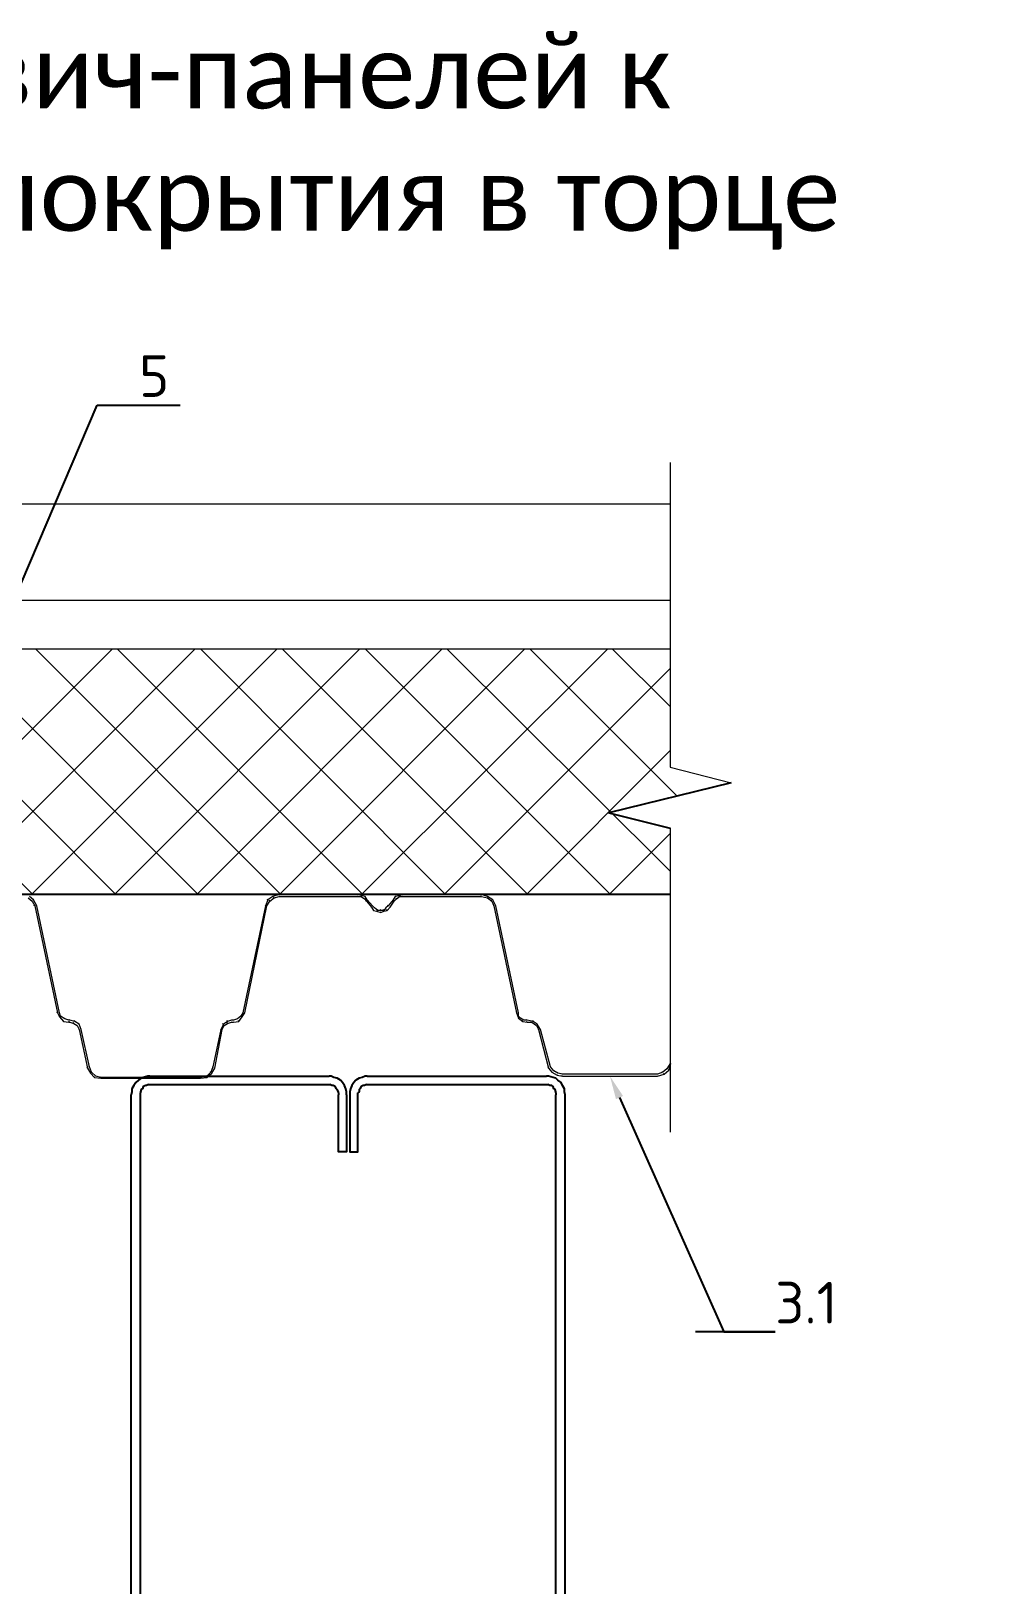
# Model space of a CAD drawing. Header units: millimetres. Extents: x -3689 to 2883575, y -702957 to -604547.
# Drawn here: x 2873926 to 2874320, y -662365 to -661730 of the extents above; entities that cross this region are included whole.
import ezdxf
from ezdxf import colors
from ezdxf.entities.mleader import LeaderData, LeaderLine
from ezdxf.math import Vec2, Vec3

# ---------------------------------------------------------------- set-up
doc = ezdxf.new("R2010")
doc.units = ezdxf.units.MM
doc.layers.add('A-DOOR-IDEN', color=12, linetype='Continuous')
doc.layers.add('A-FLOR-IDEN', color=14, linetype='Continuous')
doc.styles.add('Calibri', font='calibri.ttf')
doc.styles.add('ЕСКД', font='isocpeur.ttf')

msp = doc.modelspace()

# ---------------------------------------------------------------- linework, layer by layer
at = {"color": 7, "linetype": 'Continuous', "lineweight": 20, "true_color": 0x000007}
for points in [[(2874186.8662, -661906.4103), (2874186.8662, -662030.8388), (2874211.8512, -662037.2919), (2874161.8812, -662049.5362), (2874186.8662, -662055.8238), (2874186.8662, -662165.1951), (2874186.8662, -662179.9214)], [(2873926.2613, -662082.6288), (2873826.3214, -661982.5235), (2873826.3214, -661982.5235)], [(2873858.9177, -662082.6288), (2873959.023, -661982.5235), (2873959.023, -661982.5235)], [(2873960.1813, -662082.6288), (2873860.2414, -661982.5235), (2873860.2414, -661982.5235)], [(2873892.8377, -662082.6288), (2873992.7776, -661982.5235), (2873992.7776, -661982.5235)], [(2873993.7704, -662082.6288), (2873893.665, -661982.5235), (2873893.665, -661982.5235)], [(2873926.2613, -662082.6288), (2874026.3667, -661982.5235), (2874026.3667, -661982.5235)], [(2874027.5249, -662082.6288), (2873927.585, -661982.5235), (2873927.585, -661982.5235)], [(2873960.1813, -662082.6288), (2874060.1212, -661982.5235), (2874060.1212, -661982.5235)], [(2874061.114, -662082.6288), (2873961.0086, -661982.5235), (2873961.0086, -661982.5235)], [(2873993.7704, -662082.6288), (2874093.7103, -661982.5235), (2874093.7103, -661982.5235)], [(2874094.8685, -662082.6288), (2873994.9286, -661982.5235), (2873994.9286, -661982.5235)], [(2874027.5249, -662082.6288), (2874127.4648, -661982.5235), (2874127.4648, -661982.5235)], [(2874128.4576, -662082.6288), (2874028.3522, -661982.5235), (2874028.3522, -661982.5235)], [(2874061.114, -662082.6288), (2874161.3849, -661982.5235), (2874161.3849, -661982.5235)], [(2874162.2122, -662082.6288), (2874062.2722, -661982.5235), (2874062.2722, -661982.5235)], [(2874024.5466, -662083.7871), (2874024.3811, -662083.6216), (2874024.3811, -662083.6216)], [(2874025.043, -662084.2835), (2874024.8775, -662084.118), (2874024.8775, -662084.118)], [(2874027.194, -662082.9598), (2874027.0285, -662082.7943), (2874027.0285, -662082.7943)], [(2874027.194, -662083.7871), (2874027.0285, -662083.6216), (2874027.0285, -662083.6216)], [(2874059.2939, -662082.9598), (2874059.1284, -662082.7943), (2874059.1284, -662082.7943)], [(2874059.2939, -662083.7871), (2874059.1284, -662083.6216), (2874059.1284, -662083.6216)], [(2874060.6176, -662083.7871), (2874060.4521, -662083.6216), (2874060.4521, -662083.6216)], [(2874061.114, -662083.4562), (2874060.7831, -662083.2907), (2874060.7831, -662083.2907)], [(2874061.9413, -662084.6144), (2874061.7759, -662084.4489), (2874061.7759, -662084.4489)], [(2874062.2722, -662083.7871), (2874062.1068, -662083.6216), (2874062.1068, -662083.6216)], [(2874074.5165, -662083.7871), (2874074.3511, -662083.6216), (2874074.3511, -662083.6216)], [(2874075.0129, -662084.6144), (2874074.8475, -662084.4489), (2874074.8475, -662084.4489)], [(2874076.3366, -662083.4562), (2874076.1712, -662083.2907), (2874076.1712, -662083.2907)], [(2874076.3366, -662083.7871), (2874076.1712, -662083.6216), (2874076.1712, -662083.6216)], [(2874077.4949, -662082.9598), (2874077.3294, -662082.7943), (2874077.3294, -662082.7943)], [(2874077.4949, -662083.7871), (2874077.3294, -662083.6216), (2874077.3294, -662083.6216)], [(2874109.7603, -662082.9598), (2874109.5948, -662082.7943), (2874109.5948, -662082.7943)], [(2874109.7603, -662083.7871), (2874109.5948, -662083.6216), (2874109.5948, -662083.6216)], [(2874112.2422, -662083.7871), (2874112.0767, -662083.6216), (2874112.0767, -662083.6216)], [(2874112.2422, -662084.2835), (2874112.0767, -662084.118), (2874112.0767, -662084.118)], [(2873926.2613, -662085.6072), (2873926.0958, -662085.2763), (2873926.0958, -662085.2763)], [(2873926.7577, -662085.1108), (2873926.5922, -662084.9453), (2873926.5922, -662084.9453)], [(2873927.2541, -662087.5928), (2873926.9231, -662087.4273), (2873926.9231, -662087.4273)], [(2873928.0814, -662087.5928), (2873927.9159, -662087.4273), (2873927.9159, -662087.4273)], [(2874021.5682, -662087.5928), (2874021.4028, -662087.4273), (2874021.4028, -662087.4273)], [(2874022.0646, -662087.5928), (2874021.8992, -662087.4273), (2874021.8992, -662087.4273)], [(2874022.561, -662085.1108), (2874022.2301, -662084.9453), (2874022.2301, -662084.9453)], [(2874023.3883, -662085.6072), (2874023.2229, -662085.2763), (2874023.2229, -662085.2763)], [(2874062.7686, -662085.6072), (2874062.6032, -662085.2763), (2874062.6032, -662085.2763)], [(2874063.0996, -662085.1108), (2874062.9341, -662084.9453), (2874062.9341, -662084.9453)], [(2874064.9197, -662088.0891), (2874064.5887, -662087.9237), (2874064.5887, -662087.9237)], [(2874065.2506, -662087.5928), (2874065.0851, -662087.4273), (2874065.0851, -662087.4273)], [(2874065.747, -662089.4129), (2874065.5815, -662089.0819), (2874065.5815, -662089.0819)], [(2874066.0779, -662088.4201), (2874065.9124, -662088.2546), (2874065.9124, -662088.2546)], [(2874066.9052, -662089.7438), (2874066.7398, -662089.5783), (2874066.7398, -662089.5783)], [(2874067.4016, -662089.4129), (2874067.2361, -662089.0819), (2874067.2361, -662089.0819)], [(2874068.7253, -662089.4129), (2874068.3944, -662089.0819), (2874068.3944, -662089.0819)], [(2874068.7253, -662090.2402), (2874068.3944, -662090.0747), (2874068.3944, -662090.0747)], [(2874069.8836, -662089.4129), (2874069.7181, -662089.0819), (2874069.7181, -662089.0819)], [(2874069.8836, -662089.7438), (2874069.7181, -662089.5783), (2874069.7181, -662089.5783)], [(2874070.7109, -662088.4201), (2874070.5454, -662088.2546), (2874070.5454, -662088.2546)], [(2874071.2073, -662089.4129), (2874071.0418, -662089.0819), (2874071.0418, -662089.0819)], [(2874071.7037, -662087.5928), (2874071.3727, -662087.4273), (2874071.3727, -662087.4273)], [(2874072.531, -662088.0891), (2874072.3655, -662087.9237), (2874072.3655, -662087.9237)], [(2874073.6892, -662085.1108), (2874073.5238, -662084.9453), (2874073.5238, -662084.9453)], [(2874074.1856, -662085.6072), (2874074.0202, -662085.2763), (2874074.0202, -662085.2763)], [(2874114.0623, -662085.6072), (2874113.7314, -662085.2763), (2874113.7314, -662085.2763)], [(2874114.3932, -662085.1108), (2874114.2278, -662084.9453), (2874114.2278, -662084.9453)], [(2874114.8896, -662087.5928), (2874114.7242, -662087.4273), (2874114.7242, -662087.4273)], [(2874115.7169, -662087.5928), (2874115.5515, -662087.4273), (2874115.5515, -662087.4273)], [(2873936.52, -662131.2751), (2873936.3546, -662131.1096), (2873936.3546, -662131.1096)], [(2873937.3473, -662131.2751), (2873937.1819, -662131.1096), (2873937.1819, -662131.1096)], [(2873937.3473, -662132.9297), (2873937.1819, -662132.7643), (2873937.1819, -662132.7643)], [(2873937.8437, -662132.5988), (2873937.5128, -662132.4334), (2873937.5128, -662132.4334)], [(2873939.002, -662134.7498), (2873938.8365, -662134.4189), (2873938.8365, -662134.4189)], [(2873939.4984, -662133.7571), (2873939.3329, -662133.5916), (2873939.3329, -662133.5916)], [(2873941.153, -662134.2534), (2873940.9875, -662134.088), (2873940.9875, -662134.088)], [(2873941.153, -662135.0808), (2873940.9875, -662134.9153), (2873940.9875, -662134.9153)], [(2873941.6494, -662134.2534), (2873941.3185, -662134.088), (2873941.3185, -662134.088)], [(2873941.6494, -662135.0808), (2873941.3185, -662134.9153), (2873941.3185, -662134.9153)], [(2873943.304, -662135.5772), (2873943.1386, -662135.2462), (2873943.1386, -662135.2462)], [(2873943.6349, -662134.7498), (2873943.4695, -662134.4189), (2873943.4695, -662134.4189)], [(2874006.0147, -662134.7498), (2874005.8492, -662134.4189), (2874005.8492, -662134.4189)], [(2874006.0147, -662135.5772), (2874005.8492, -662135.2462), (2874005.8492, -662135.2462)], [(2874007.6693, -662134.2534), (2874007.5038, -662134.088), (2874007.5038, -662134.088)], [(2874007.6693, -662135.0808), (2874007.5038, -662134.9153), (2874007.5038, -662134.9153)], [(2874008.4966, -662134.2534), (2874008.3312, -662134.088), (2874008.3312, -662134.088)], [(2874008.4966, -662135.0808), (2874008.3312, -662134.9153), (2874008.3312, -662134.9153)], [(2874010.1513, -662133.7571), (2874009.9858, -662133.5916), (2874009.9858, -662133.5916)], [(2874010.6476, -662134.7498), (2874010.4822, -662134.4189), (2874010.4822, -662134.4189)], [(2874011.475, -662132.5988), (2874011.3095, -662132.4334), (2874011.3095, -662132.4334)], [(2874011.9714, -662132.9297), (2874011.6404, -662132.7643), (2874011.6404, -662132.7643)], [(2874012.3023, -662131.2751), (2874012.1368, -662131.1096), (2874012.1368, -662131.1096)], [(2874013.1296, -662131.2751), (2874012.9641, -662131.1096), (2874012.9641, -662131.1096)], [(2874124.1556, -662131.2751), (2874123.9901, -662131.1096), (2874123.9901, -662131.1096)], [(2874124.9829, -662131.2751), (2874124.8174, -662131.1096), (2874124.8174, -662131.1096)], [(2874124.9829, -662132.5988), (2874124.8174, -662132.4334), (2874124.8174, -662132.4334)], [(2874124.9829, -662133.4261), (2874124.8174, -662133.2607), (2874124.8174, -662133.2607)], [(2874125.8102, -662133.4261), (2874125.6447, -662133.2607), (2874125.6447, -662133.2607)], [(2874126.6375, -662134.7498), (2874126.4721, -662134.4189), (2874126.4721, -662134.4189)], [(2874127.1339, -662134.2534), (2874126.9685, -662134.088), (2874126.9685, -662134.088)], [(2874128.4576, -662134.2534), (2874128.1267, -662134.088), (2874128.1267, -662134.088)], [(2874128.4576, -662135.0808), (2874128.1267, -662134.9153), (2874128.1267, -662134.9153)], [(2874130.4432, -662135.0808), (2874130.2777, -662134.9153), (2874130.2777, -662134.9153)], [(2874130.9396, -662134.7498), (2874130.7741, -662134.4189), (2874130.7741, -662134.4189)], [(2873944.6277, -662136.4045), (2873944.2968, -662136.239), (2873944.2968, -662136.239)], [(2873945.455, -662135.9081), (2873945.2896, -662135.7426), (2873945.2896, -662135.7426)], [(2873945.455, -662138.0591), (2873945.2896, -662137.8936), (2873945.2896, -662137.8936)], [(2873946.2824, -662138.0591), (2873946.1169, -662137.8936), (2873946.1169, -662137.8936)], [(2874003.3673, -662138.0591), (2874003.2018, -662137.8936), (2874003.2018, -662137.8936)], [(2874003.8636, -662138.0591), (2874003.6982, -662137.8936), (2874003.6982, -662137.8936)], [(2874004.36, -662135.9081), (2874004.0291, -662135.7426), (2874004.0291, -662135.7426)], [(2874004.691, -662136.4045), (2874004.5255, -662136.239), (2874004.5255, -662136.239)], [(2874132.2633, -662136.4045), (2874131.9324, -662136.239), (2874131.9324, -662136.239)], [(2874132.5942, -662135.9081), (2874132.4288, -662135.7426), (2874132.4288, -662135.7426)], [(2874133.0906, -662138.0591), (2874132.9251, -662137.8936), (2874132.9251, -662137.8936)], [(2874133.9179, -662138.0591), (2874133.7525, -662137.8936), (2874133.7525, -662137.8936)], [(2873948.7643, -662153.7781), (2873948.5988, -662153.6127), (2873948.5988, -662153.6127)], [(2873949.5916, -662153.2817), (2873949.4262, -662153.1163), (2873949.4262, -662153.1163)], [(2874000.058, -662153.2817), (2873999.8925, -662153.1163), (2873999.8925, -662153.1163)], [(2874000.8853, -662153.7781), (2874000.7198, -662153.6127), (2874000.7198, -662153.6127)], [(2874137.2272, -662153.7781), (2874137.0617, -662153.6127), (2874137.0617, -662153.6127)], [(2874138.0545, -662153.2817), (2874137.889, -662153.1163), (2874137.889, -662153.1163)], [(2874185.5425, -662154.1091), (2874185.3771, -662153.9436), (2874185.3771, -662153.9436)], [(2874186.3698, -662154.6055), (2874186.2044, -662154.44), (2874186.2044, -662154.44)], [(2874186.8662, -662151.958), (2874186.7008, -662151.7926), (2874186.7008, -662151.7926)], [(2874187.1972, -662151.958), (2874187.0317, -662151.7926), (2874187.0317, -662151.7926)], [(2873950.088, -662155.9292), (2873949.9226, -662155.5982), (2873949.9226, -662155.5982)], [(2873950.4189, -662155.4328), (2873950.2535, -662155.2673), (2873950.2535, -662155.2673)], [(2873951.7427, -662157.5838), (2873951.5772, -662157.4183), (2873951.5772, -662157.4183)], [(2873952.239, -662157.0874), (2873951.9081, -662156.9219), (2873951.9081, -662156.9219)], [(2873954.2246, -662157.5838), (2873954.0591, -662157.4183), (2873954.0591, -662157.4183)], [(2873954.2246, -662157.9147), (2873954.0591, -662157.7493), (2873954.0591, -662157.7493)], [(2873994.9286, -662157.5838), (2873994.7632, -662157.4183), (2873994.7632, -662157.4183)], [(2873994.9286, -662157.9147), (2873994.7632, -662157.7493), (2873994.7632, -662157.7493)], [(2873997.576, -662157.0874), (2873997.2451, -662156.9219), (2873997.2451, -662156.9219)], [(2873997.576, -662157.5838), (2873997.2451, -662157.4183), (2873997.2451, -662157.4183)], [(2873999.2307, -662155.4328), (2873999.0652, -662155.2673), (2873999.0652, -662155.2673)], [(2873999.5616, -662155.9292), (2873999.3961, -662155.5982), (2873999.3961, -662155.5982)], [(2874138.5509, -662155.4328), (2874138.3854, -662155.2673), (2874138.3854, -662155.2673)], [(2874139.3782, -662154.9364), (2874139.2128, -662154.7709), (2874139.2128, -662154.7709)], [(2874140.7019, -662156.7565), (2874140.5365, -662156.4256), (2874140.5365, -662156.4256)], [(2874141.0329, -662155.9292), (2874140.8674, -662155.5982), (2874140.8674, -662155.5982)], [(2874142.8529, -662156.2601), (2874142.522, -662156.0946), (2874142.522, -662156.0946)], [(2874142.8529, -662157.0874), (2874142.522, -662156.9219), (2874142.522, -662156.9219)], [(2874181.7369, -662156.2601), (2874181.5714, -662156.0946), (2874181.5714, -662156.0946)], [(2874181.7369, -662157.0874), (2874181.5714, -662156.9219), (2874181.5714, -662156.9219)], [(2874183.8879, -662155.4328), (2874183.7224, -662155.2673), (2874183.7224, -662155.2673)], [(2874184.3843, -662156.2601), (2874184.0534, -662156.0946), (2874184.0534, -662156.0946)]]:
    msp.add_lwpolyline(points, dxfattribs=at)
at = {"color": 7, "linetype": 'Continuous', "lineweight": 20}
for points in [[(2873420.1086, -661923.2875), (2874186.8662, -661923.2875)], [(2873420.1086, -661962.6678), (2874186.8662, -661962.6678)], [(2873420.1086, -661982.5235), (2874186.8662, -661982.5235)], [(2874186.8662, -662073.3934), (2874095.6959, -661982.5235), (2874095.6959, -661982.5235)], [(2874189.79, -662042.6976), (2874129.6159, -661982.5235), (2874129.6159, -661982.5235)], [(2874186.8662, -662006.1161), (2874163.205, -661982.5235), (2874163.205, -661982.5235)], [(2874094.8685, -662082.6288), (2874186.8662, -661990.6312)], [(2874128.4576, -662082.6288), (2874186.8662, -662024.115)], [(2874162.2122, -662082.6288), (2874186.8662, -662057.9748)], [(2873420.1086, -662082.6288), (2874186.8662, -662082.6288)], [(2873420.1086, -662082.9598), (2874186.8662, -662082.9598)], [(2873924.6066, -662084.2835), (2873926.2613, -662085.6072), (2873927.2541, -662087.5928), (2873936.52, -662131.2751), (2873937.3473, -662132.9297), (2873939.002, -662134.7498), (2873941.153, -662135.0808), (2873941.6494, -662135.0808), (2873943.304, -662135.5772), (2873944.6277, -662136.4045), (2873945.455, -662138.0591), (2873948.7643, -662153.7781), (2873950.088, -662155.9292), (2873951.7427, -662157.5838), (2873954.2246, -662157.9147), (2873994.9286, -662157.9147), (2873997.576, -662157.5838), (2873999.5616, -662155.9292), (2874000.8853, -662153.7781), (2874003.8636, -662138.0591), (2874004.691, -662136.4045), (2874006.0147, -662135.5772), (2874007.6693, -662135.0808), (2874008.4966, -662135.0808), (2874010.6476, -662134.7498), (2874011.9714, -662132.9297), (2874013.1296, -662131.2751), (2874022.0646, -662087.5928), (2874023.3883, -662085.6072), (2874025.043, -662084.2835), (2874027.194, -662083.7871), (2874059.2939, -662083.7871), (2874060.6176, -662083.7871), (2874061.9413, -662084.6144), (2874062.7686, -662085.6072), (2874064.9197, -662088.0891), (2874065.747, -662089.4129), (2874066.9052, -662089.7438), (2874068.7253, -662090.2402), (2874069.8836, -662089.7438), (2874071.2073, -662089.4129), (2874072.531, -662088.0891), (2874074.1856, -662085.6072), (2874075.0129, -662084.6144), (2874076.3366, -662083.7871), (2874077.4949, -662083.7871), (2874109.7603, -662083.7871), (2874112.2422, -662084.2835), (2874114.0623, -662085.6072), (2874114.8896, -662087.5928), (2874124.1556, -662131.2751), (2874124.9829, -662133.4261), (2874126.6375, -662134.7498), (2874128.4576, -662135.0808), (2874130.4432, -662135.0808), (2874132.2633, -662136.4045), (2874133.0906, -662138.0591), (2874137.2272, -662153.7781), (2874138.5509, -662155.4328), (2874140.7019, -662156.7565), (2874142.8529, -662157.0874), (2874181.7369, -662157.0874), (2874184.3843, -662156.2601), (2874186.3698, -662154.6055), (2874187.1972, -662151.958), (2874186.8662, -662151.958), (2874185.5425, -662154.1091), (2874183.8879, -662155.4328), (2874181.7369, -662156.2601), (2874142.8529, -662156.2601), (2874141.0329, -662155.9292), (2874139.3782, -662154.9364), (2874138.0545, -662153.2817), (2874133.9179, -662138.0591), (2874132.5942, -662135.9081), (2874130.9396, -662134.7498), (2874128.4576, -662134.2534), (2874127.1339, -662134.2534), (2874125.8102, -662133.4261), (2874124.9829, -662132.5988), (2874124.9829, -662131.2751), (2874115.7169, -662087.5928), (2874114.3932, -662085.1108), (2874112.2422, -662083.7871), (2874109.7603, -662082.9598), (2874077.4949, -662082.9598), (2874076.3366, -662083.4562), (2874074.5165, -662083.7871), (2874073.6892, -662085.1108), (2874071.7037, -662087.5928), (2874070.7109, -662088.4201), (2874069.8836, -662089.4129), (2874068.7253, -662089.4129), (2874067.4016, -662089.4129), (2874066.0779, -662088.4201), (2874065.2506, -662087.5928), (2874063.0996, -662085.1108), (2874062.2722, -662083.7871), (2874061.114, -662083.4562), (2874059.2939, -662082.9598), (2874027.194, -662082.9598), (2874024.5466, -662083.7871), (2874022.561, -662085.1108), (2874021.5682, -662087.5928), (2874012.3023, -662131.2751), (2874011.475, -662132.5988), (2874010.1513, -662133.7571), (2874008.4966, -662134.2534), (2874007.6693, -662134.2534), (2874006.0147, -662134.7498), (2874004.36, -662135.9081), (2874003.3673, -662138.0591), (2874000.058, -662153.2817), (2873999.2307, -662155.4328), (2873997.576, -662157.0874), (2873994.9286, -662157.5838), (2873954.2246, -662157.5838), (2873952.239, -662157.0874), (2873950.4189, -662155.4328), (2873949.5916, -662153.2817), (2873946.2824, -662138.0591), (2873945.455, -662135.9081), (2873943.6349, -662134.7498), (2873941.6494, -662134.2534), (2873941.153, -662134.2534), (2873939.4984, -662133.7571), (2873937.8437, -662132.5988), (2873937.3473, -662131.2751), (2873928.0814, -662087.5928), (2873926.7577, -662085.1108), (2873925.103, -662083.7871)]]:
    msp.add_lwpolyline(points, dxfattribs=at)
at = {"color": 7, "linetype": 'Continuous', "lineweight": -2, "true_color": 0xffffff}
msp.add_lwpolyline([(2874211.8512, -662037.2919), (2874161.8812, -662049.5362), (2874186.8662, -662055.8238)], dxfattribs=at)
at = {"color": 7, "linetype": 'Continuous', "lineweight": -2, "true_color": 0x000007}
for points in [[(2873973.4184, -662157.0874), (2873971.5983, -662157.5838), (2873970.771, -662157.9147), (2873969.6127, -662158.742), (2873968.6199, -662159.7348), (2873967.7926, -662160.8931), (2873966.9653, -662162.2168), (2873966.9653, -662163.5405)], [(2873973.7493, -662160.5621), (2873972.922, -662160.8931), (2873972.5911, -662160.8931), (2873971.5983, -662161.3895), (2873971.2673, -662162.2168), (2873970.771, -662162.5477), (2873970.44, -662163.5405), (2873970.44, -662163.8714)], [(2873974.2457, -662157.0874), (2873973.4184, -662157.0874), (2873973.4184, -662157.0874)], [(2873973.7493, -662160.5621), (2873974.2457, -662160.5621), (2873974.2457, -662160.5621)], [(2873974.2457, -662157.0874), (2874047.546, -662157.0874), (2874047.546, -662157.0874)], [(2873974.2457, -662160.5621), (2874047.0496, -662160.5621), (2874047.0496, -662160.5621)], [(2874047.0496, -662160.5621), (2874047.8769, -662160.5621), (2874047.8769, -662160.5621)], [(2874048.3733, -662157.0874), (2874047.546, -662157.0874), (2874047.546, -662157.0874)], [(2874051.3517, -662163.8714), (2874051.3517, -662163.5405), (2874050.8553, -662162.5477), (2874050.5243, -662162.2168), (2874050.0279, -662161.3895), (2874049.2006, -662160.8931), (2874048.7042, -662160.8931), (2874047.8769, -662160.5621)], [(2874054.6609, -662163.5405), (2874054.33, -662162.2168), (2874053.8336, -662160.8931), (2874053.0063, -662159.7348), (2874052.179, -662158.742), (2874050.8553, -662157.9147), (2874049.5316, -662157.5838), (2874048.3733, -662157.0874)], [(2874062.2722, -662157.0874), (2874061.114, -662157.5838), (2874059.7903, -662157.9147), (2874058.4666, -662158.742), (2874057.6393, -662159.7348), (2874056.812, -662160.8931), (2874056.3156, -662162.2168), (2874055.9846, -662163.5405)], [(2874062.7686, -662160.5621), (2874061.9413, -662160.8931), (2874061.4449, -662160.8931), (2874060.6176, -662161.3895), (2874060.1212, -662162.2168), (2874059.7903, -662162.5477), (2874059.7903, -662163.5405), (2874059.2939, -662163.8714)], [(2874063.0996, -662157.0874), (2874062.2722, -662157.0874), (2874062.2722, -662157.0874)], [(2874062.7686, -662160.5621), (2874063.596, -662160.5621), (2874063.596, -662160.5621)], [(2874063.0996, -662157.0874), (2874136.3999, -662157.0874), (2874136.3999, -662157.0874)], [(2874063.596, -662160.5621), (2874136.3999, -662160.5621), (2874136.3999, -662160.5621)], [(2874137.2272, -662157.0874), (2874136.3999, -662157.0874), (2874136.3999, -662157.0874)], [(2874136.3999, -662160.5621), (2874136.8963, -662160.5621), (2874136.8963, -662160.5621)], [(2874140.2055, -662163.8714), (2874140.2055, -662163.5405), (2874139.8746, -662162.5477), (2874139.3782, -662162.2168), (2874139.0473, -662161.3895), (2874138.5509, -662160.8931), (2874137.7236, -662160.8931), (2874136.8963, -662160.5621)], [(2874143.6803, -662163.5405), (2874143.6803, -662162.2168), (2874142.8529, -662160.8931), (2874142.3566, -662159.7348), (2874141.0329, -662158.742), (2874140.2055, -662157.9147), (2874139.0473, -662157.5838), (2874137.2272, -662157.0874)], [(2873966.9653, -662163.5405), (2873966.6344, -662164.6987), (2873966.6344, -662164.6987)], [(2873966.6344, -662499.7622), (2873966.6344, -662164.6987), (2873966.6344, -662164.6987)], [(2873970.44, -662164.6987), (2873970.44, -662163.8714), (2873970.44, -662163.8714)], [(2873970.44, -662499.7622), (2873970.44, -662164.6987), (2873970.44, -662164.6987)], [(2874051.3517, -662163.8714), (2874051.3517, -662164.6987), (2874051.3517, -662164.6987)], [(2874051.3517, -662188.0291), (2874051.3517, -662164.6987), (2874051.3517, -662164.6987)], [(2874054.6609, -662164.6987), (2874054.6609, -662163.5405), (2874054.6609, -662163.5405)], [(2874054.6609, -662164.6987), (2874054.6609, -662188.0291), (2874054.6609, -662188.0291)], [(2874055.9846, -662163.5405), (2874055.9846, -662164.6987), (2874055.9846, -662164.6987)], [(2874055.9846, -662164.6987), (2874055.9846, -662188.0291), (2874055.9846, -662188.0291)], [(2874059.2939, -662164.6987), (2874059.2939, -662163.8714), (2874059.2939, -662163.8714)], [(2874059.2939, -662188.0291), (2874059.2939, -662164.6987), (2874059.2939, -662164.6987)], [(2874140.2055, -662163.8714), (2874140.2055, -662164.6987), (2874140.2055, -662164.6987)], [(2874140.2055, -662499.7622), (2874140.2055, -662164.6987), (2874140.2055, -662164.6987)], [(2874144.0112, -662164.6987), (2874143.6803, -662163.5405), (2874143.6803, -662163.5405)], [(2874144.0112, -662499.7622), (2874144.0112, -662164.6987), (2874144.0112, -662164.6987)], [(2874054.6609, -662188.0291), (2874051.3517, -662188.0291), (2874051.3517, -662188.0291)], [(2874055.9846, -662188.0291), (2874059.2939, -662188.0291), (2874059.2939, -662188.0291)]]:
    msp.add_lwpolyline(points, dxfattribs=at)

# ---------------------------------------------------------------- texts
at = {"layer": 'A-DOOR-IDEN', "linetype": 'ByBlock', "ltscale": 500, "insert": (2873816.6908, -661775.6725), "char_height": 30, "width": 1036.226017, "attachment_point": 5, "style": 'Calibri'}
msp.add_mtext('Узел примыкания сэндвич-панелей к профилированному листу покрытия в торце', dxfattribs=at)

# ---------------------------------------------------------------- leaders
at = {"layer": 'A-FLOR-IDEN'}
ml = msp.add_multileader_mtext('Standard', dxfattribs=at)
ml.set_content('5', color=256, style='ЕСКД')
ml.set_leader_properties()
ml.build(insert=Vec2(0, 0))
ml.multileader.update_dxf_attribs({"text_left_attachment_type": 6, "text_right_attachment_type": 6, "dogleg_length": 20.9699, "arrow_head_size": 9.6})
ctx = ml.context
ctx.base_point, ctx.char_height, ctx.arrow_head_size, ctx.landing_gap_size, ctx.plane_origin = Vec3(2873973.7376, -661883.0637), 17, 9.6, 0, Vec3(2873898.1131, -661808.2651)
ctx.left_attachment, ctx.right_attachment, ctx.text_align_type = 6, 6, 2
notes = []
notes.append((ctx, [(0, (1, 1, 0), (2873952.7677, -661883.0637), (1, 0), 20.9699, [(0, [(2873852.7128, -662117.2934)], 0, [])])]))
ctx.mtext.insert, ctx.mtext.width, ctx.mtext.alignment, ctx.mtext.flow_direction = Vec3(2873982.2376, -661862.6637), 204.604793, 3, 5
ml = msp.add_multileader_mtext('Standard', dxfattribs=at)
ml.set_content('3.1', color=256, style='ЕСКД')
ml.set_leader_properties()
ml.build(insert=Vec2(0, 0))
ml.multileader.update_dxf_attribs({"text_left_attachment_type": 6, "text_right_attachment_type": 6, "dogleg_length": 20.9699, "arrow_head_size": 9.6})
ctx = ml.context
ctx.base_point, ctx.char_height, ctx.arrow_head_size, ctx.landing_gap_size, ctx.plane_origin = Vec3(2874229.7993, -662261.5063), 17, 9.6, 0, Vec3(2874378.4586, -662127.4656)
ctx.left_attachment, ctx.right_attachment = 6, 6
notes.append((ctx, [(1, (1, 1, 0), (2874208.8294, -662261.5063), (1, 0), 20.9699, [(0, [(2874162.2949, -662157.0874)], 0, [])])]))
ctx.mtext.insert, ctx.mtext.rotation, ctx.mtext.width, ctx.mtext.flow_direction = Vec3(2874229.7993, -662241.1063), 6.28318531, 204.604793, 5
for ctx, leaders in notes:
    for number, flags, end, landing, length, lines in leaders:
        leader = LeaderData()
        leader.index, (leader.has_last_leader_line, leader.has_dogleg_vector, leader.attachment_direction) = number, flags
        leader.last_leader_point, leader.dogleg_vector, leader.dogleg_length = Vec3(end), Vec3(landing), length
        for number, points, colour, breaks in lines:
            line = LeaderLine()
            line.index, line.vertices, line.color, line.breaks = number, Vec3.list(points), colors.encode_raw_color(colour), breaks
            leader.lines.append(line)
        ctx.leaders.append(leader)

doc.saveas('drawing.dxf')
